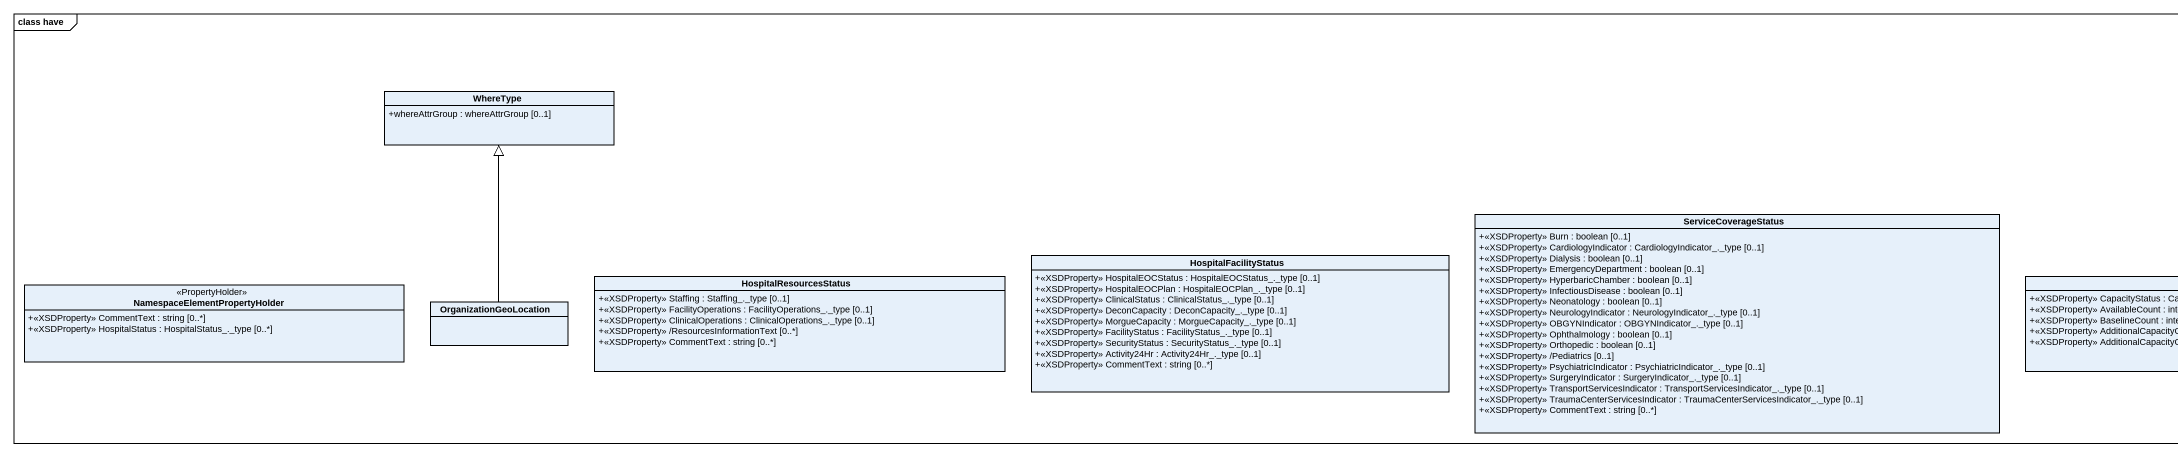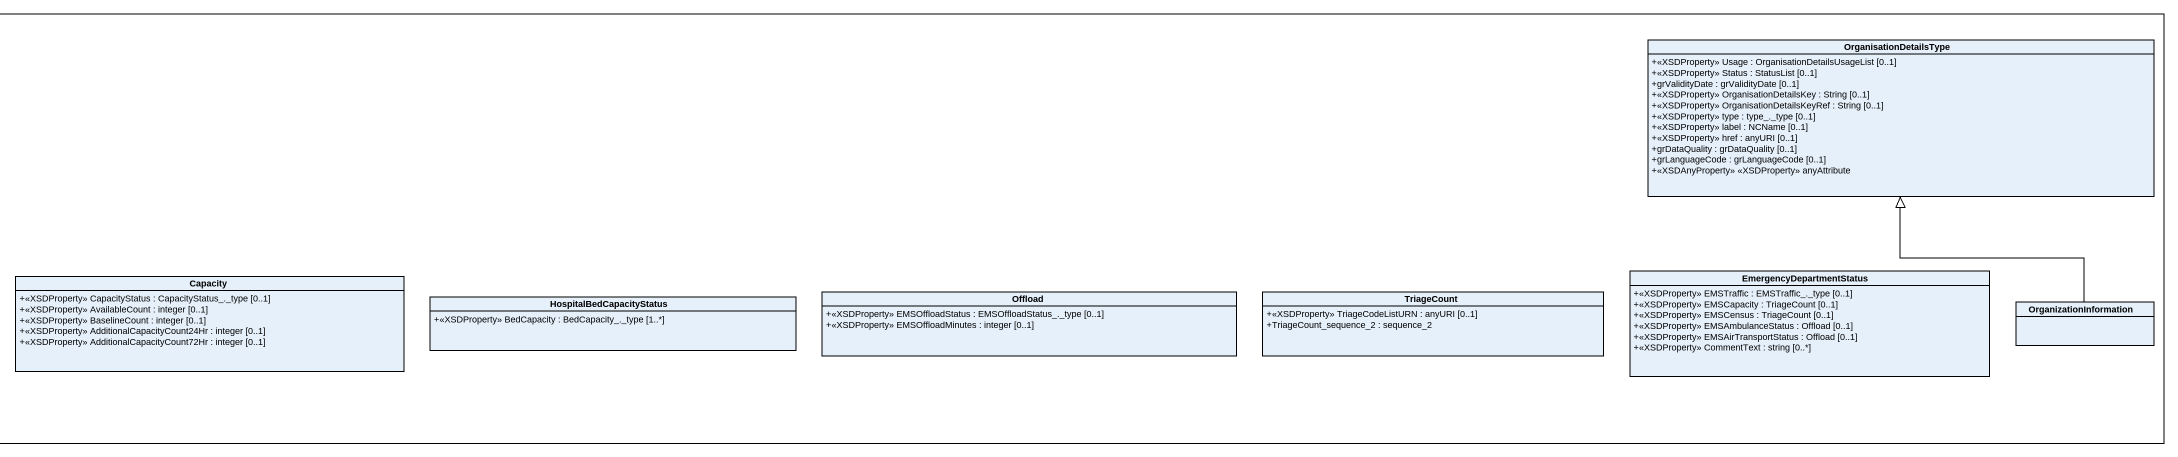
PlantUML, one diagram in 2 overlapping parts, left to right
@startuml
mainframe class have
hide circle
hide empty members
skinparam classAttributeIconSize 0
class OrganisationDetailsType {
  +<<XSDProperty>> Usage : OrganisationDetailsUsageList [0..1]
  +<<XSDProperty>> Status : StatusList [0..1]
  +grValidityDate : grValidityDate [0..1]
  +<<XSDProperty>> OrganisationDetailsKey : String [0..1]
  +<<XSDProperty>> OrganisationDetailsKeyRef : String [0..1]
  +<<XSDProperty>> type : type_._type [0..1]
  +<<XSDProperty>> label : NCName [0..1]
  +<<XSDProperty>> href : anyURI [0..1]
  +grDataQuality : grDataQuality [0..1]
  +grLanguageCode : grLanguageCode [0..1]
  +<<XSDAnyProperty>> <<XSDProperty>> anyAttribute
}
class WhereType {
  +whereAttrGroup : whereAttrGroup [0..1]
}
class ServiceCoverageStatus {
  +<<XSDProperty>> Burn : boolean [0..1]
  +<<XSDProperty>> CardiologyIndicator : CardiologyIndicator_._type [0..1]
  +<<XSDProperty>> Dialysis : boolean [0..1]
  +<<XSDProperty>> EmergencyDepartment : boolean [0..1]
  +<<XSDProperty>> HyperbaricChamber : boolean [0..1]
  +<<XSDProperty>> InfectiousDisease : boolean [0..1]
  +<<XSDProperty>> Neonatology : boolean [0..1]
  +<<XSDProperty>> NeurologyIndicator : NeurologyIndicator_._type [0..1]
  +<<XSDProperty>> OBGYNIndicator : OBGYNIndicator_._type [0..1]
  +<<XSDProperty>> Ophthalmology : boolean [0..1]
  +<<XSDProperty>> Orthopedic : boolean [0..1]
  +<<XSDProperty>> /Pediatrics [0..1]
  +<<XSDProperty>> PsychiatricIndicator : PsychiatricIndicator_._type [0..1]
  +<<XSDProperty>> SurgeryIndicator : SurgeryIndicator_._type [0..1]
  +<<XSDProperty>> TransportServicesIndicator : TransportServicesIndicator_._type [0..1]
  +<<XSDProperty>> TraumaCenterServicesIndicator : TraumaCenterServicesIndicator_._type [0..1]
  +<<XSDProperty>> CommentText : string [0..*]
}
class "NamespaceElementPropertyHolder" as NamespaceElementPropertyHold <<PropertyHolder>> {
  +<<XSDProperty>> CommentText : string [0..*]
  +<<XSDProperty>> HospitalStatus : HospitalStatus_._type [0..*]
}
class HospitalResourcesStatus {
  +<<XSDProperty>> Staffing : Staffing_._type [0..1]
  +<<XSDProperty>> FacilityOperations : FacilityOperations_._type [0..1]
  +<<XSDProperty>> ClinicalOperations : ClinicalOperations_._type [0..1]
  +<<XSDProperty>> /ResourcesInformationText [0..*]
  +<<XSDProperty>> CommentText : string [0..*]
}
class HospitalFacilityStatus {
  +<<XSDProperty>> HospitalEOCStatus : HospitalEOCStatus_._type [0..1]
  +<<XSDProperty>> HospitalEOCPlan : HospitalEOCPlan_._type [0..1]
  +<<XSDProperty>> ClinicalStatus : ClinicalStatus_._type [0..1]
  +<<XSDProperty>> DeconCapacity : DeconCapacity_._type [0..1]
  +<<XSDProperty>> MorgueCapacity : MorgueCapacity_._type [0..1]
  +<<XSDProperty>> FacilityStatus : FacilityStatus_._type [0..1]
  +<<XSDProperty>> SecurityStatus : SecurityStatus_._type [0..1]
  +<<XSDProperty>> Activity24Hr : Activity24Hr_._type [0..1]
  +<<XSDProperty>> CommentText : string [0..*]
}
class Capacity {
  +<<XSDProperty>> CapacityStatus : CapacityStatus_._type [0..1]
  +<<XSDProperty>> AvailableCount : integer [0..1]
  +<<XSDProperty>> BaselineCount : integer [0..1]
  +<<XSDProperty>> AdditionalCapacityCount24Hr : integer [0..1]
  +<<XSDProperty>> AdditionalCapacityCount72Hr : integer [0..1]
}
class EmergencyDepartmentStatus {
  +<<XSDProperty>> EMSTraffic : EMSTraffic_._type [0..1]
  +<<XSDProperty>> EMSCapacity : TriageCount [0..1]
  +<<XSDProperty>> EMSCensus : TriageCount [0..1]
  +<<XSDProperty>> EMSAmbulanceStatus : Offload [0..1]
  +<<XSDProperty>> EMSAirTransportStatus : Offload [0..1]
  +<<XSDProperty>> CommentText : string [0..*]
}
class OrganizationGeoLocation
class HospitalBedCapacityStatus {
  +<<XSDProperty>> BedCapacity : BedCapacity_._type [1..*]
}
class Offload {
  +<<XSDProperty>> EMSOffloadStatus : EMSOffloadStatus_._type [0..1]
  +<<XSDProperty>> EMSOffloadMinutes : integer [0..1]
}
class TriageCount {
  +<<XSDProperty>> TriageCodeListURN : anyURI [0..1]
  +TriageCount_sequence_2 : sequence_2
}
class OrganizationInformation
OrganizationGeoLocation -up-|> WhereType
OrganizationInformation -up-|> OrganisationDetailsType
@enduml
